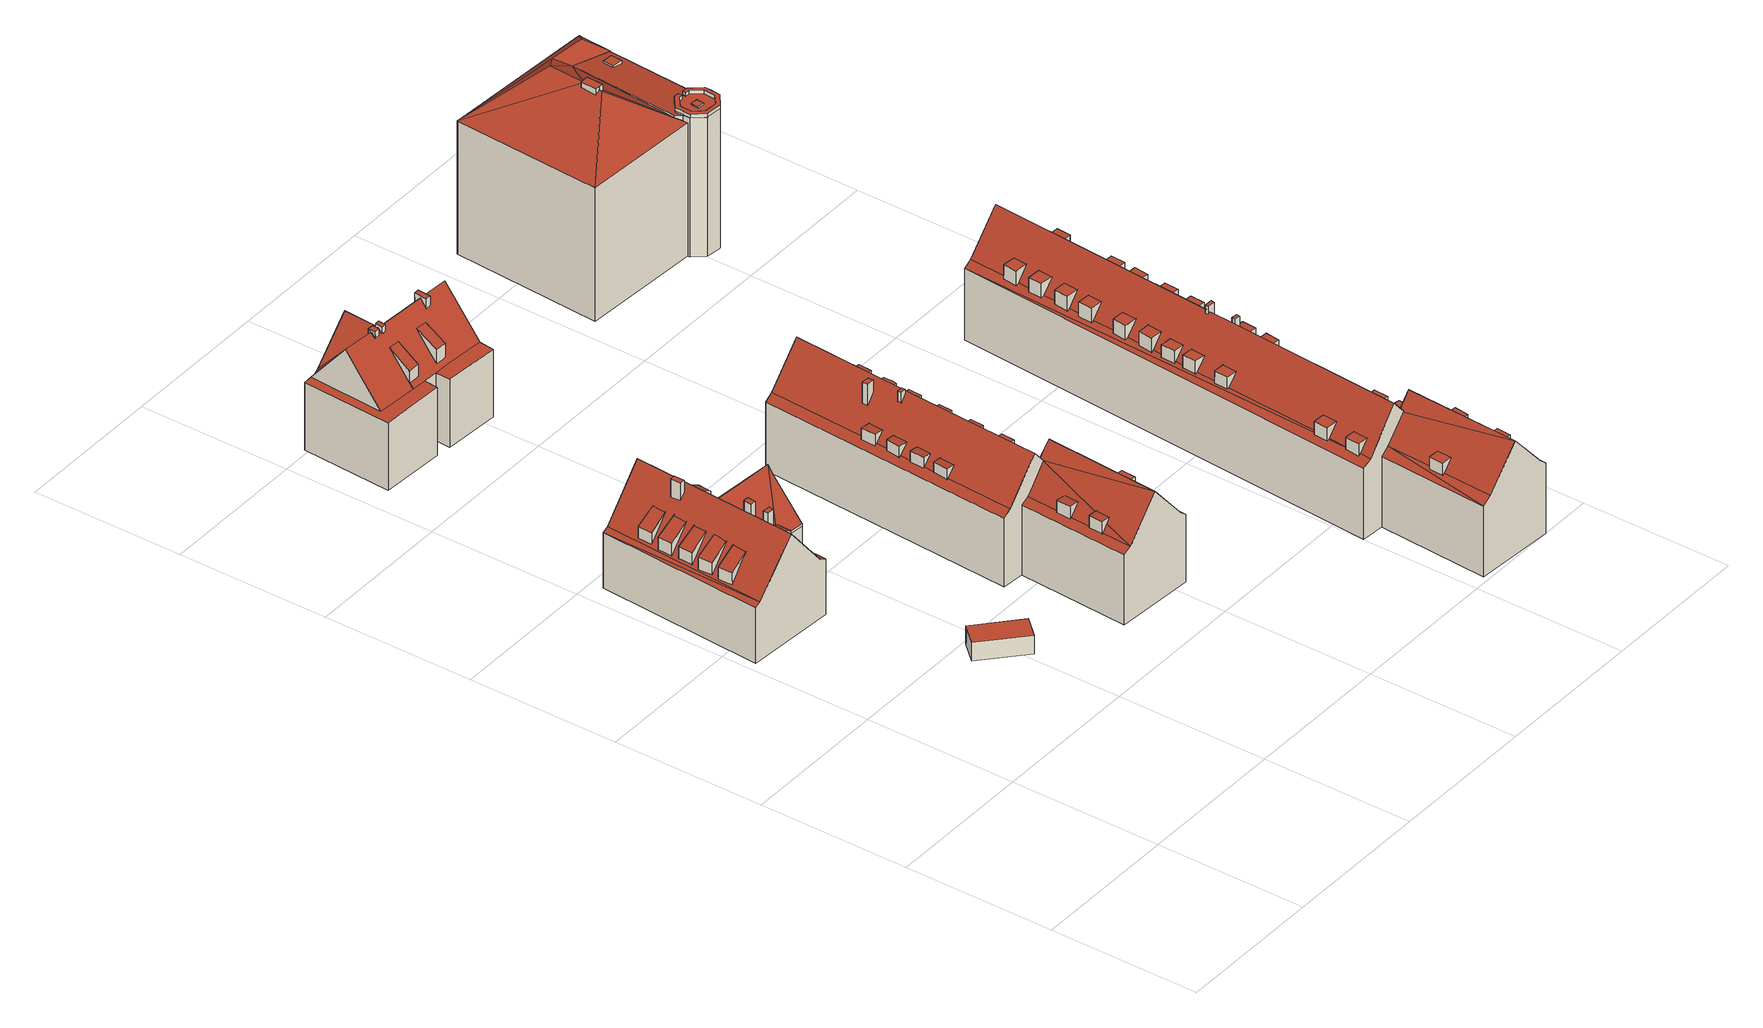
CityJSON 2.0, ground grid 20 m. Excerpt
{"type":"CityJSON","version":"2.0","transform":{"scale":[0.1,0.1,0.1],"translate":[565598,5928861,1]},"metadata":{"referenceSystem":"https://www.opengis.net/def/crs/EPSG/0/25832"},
"CityObjects":{
"building1":{"type":"Building","attributes":{"Grundfläche 2D":"299.742864","Grundhöhe NN":"2.376"},"children":["building1-1","building1-2","building1-3","building1-4","building1-5","building1-6","building1-7","building1-8","building1-9","building1-10","building1-11"],"geometry":[{"type":"Solid","lod":"3","boundaries":[[[[0,1,2,3,4,5,6]],[[3,2,7,8]],[[9,10,8]],[[8,10,11,12,3]],[[13,14,15]],[[16,17,14,13,18,19]],[[20,21,22,23]],[[20,24,25,26,21]],[[19,7,2,1,26,25,24,20,27,28,29,14,17,16]],[[30,29,28,27,31]],[[32,30,31]],[[33,30,32]],[[34,22,21,6,5,4]],[[1,0,6,21,26]],[[9,8,7,19,18]],[[18,13,35,11,10,9]],[[12,11,35,34,4,3]],[[13,15,36,37]],[[35,13,37,38]],[[34,35,38,39]],[[22,34,39,40]],[[23,22,40,41]],[[32,31,27,20,23,41,42]],[[33,32,42,43]],[[15,14,29,30,33,43,36]],[[37,36,43,42,41,40,39,38]]]],"semantics":{"surfaces":[{"type":"RoofSurface"},{"type":"WallSurface"},{"type":"GroundSurface"}],"values":[[0,0,0,0,0,0,0,0,0,0,0,0,1,1,1,1,1,1,1,1,1,1,1,1,1,2]]}}]},
"building1-1":{"type":"BuildingInstallation","parents":["building1"],"geometry":[{"type":"MultiSurface","lod":"3","boundaries":[[[44,45,46,47,48]],[[49,50,47,46]],[[48,47,50]],[[46,45,51,49]]],"semantics":{"surfaces":[{"type":"RoofSurface"},{"type":"WallSurface"}],"values":[0,1,1,1]}}]},
"building1-2":{"type":"BuildingInstallation","parents":["building1"],"geometry":[{"type":"MultiSurface","lod":"3","boundaries":[[[52,53,54,55]],[[56,57,55,54]],[[52,55,57,58]],[[53,52,58,59]],[[59,56,54,53]]],"semantics":{"surfaces":[{"type":"RoofSurface"},{"type":"WallSurface"}],"values":[0,1,1,1,1]}}]},
"building1-3":{"type":"BuildingInstallation","parents":["building1"],"geometry":[{"type":"MultiSurface","lod":"3","boundaries":[[[60,61,62,63]],[[61,60,64,65]],[[62,61,65,66]],[[63,62,66,67]],[[60,63,67,64]]],"semantics":{"surfaces":[{"type":"RoofSurface"},{"type":"WallSurface"}],"values":[0,1,1,1,1]}}]},
"building1-4":{"type":"BuildingInstallation","parents":["building1"],"geometry":[{"type":"MultiSurface","lod":"3","boundaries":[[[68,69,70,71]],[[71,70,72,73]],[[68,71,73,74]],[[69,68,74,75]],[[70,69,75,72]]],"semantics":{"surfaces":[{"type":"RoofSurface"},{"type":"WallSurface"}],"values":[0,1,1,1,1]}}]},
"building1-5":{"type":"BuildingInstallation","parents":["building1"],"geometry":[{"type":"MultiSurface","lod":"3","boundaries":[[[76,77,78,79,80]],[[16,81,76,80]],[[82,79,78,77,83,17]],[[82,16,80,79]]],"semantics":{"surfaces":[{"type":"RoofSurface"},{"type":"WallSurface"}],"values":[0,1,1,1]}}]},
"building1-6":{"type":"BuildingInstallation","parents":["building1"],"geometry":[{"type":"MultiSurface","lod":"3","boundaries":[[[84,85,86,87]],[[87,86,88,89]],[[87,89,84]],[[85,88,86]]],"semantics":{"surfaces":[{"type":"RoofSurface"},{"type":"WallSurface"}],"values":[0,1,1,1]}}]},
"building1-7":{"type":"BuildingInstallation","parents":["building1"],"geometry":[{"type":"MultiSurface","lod":"3","boundaries":[[[90,91,92,93]],[[94,95,91,90]],[[92,91,95,96]],[[90,93,94]]],"semantics":{"surfaces":[{"type":"RoofSurface"},{"type":"WallSurface"}],"values":[0,1,1,1]}}]},
"building1-8":{"type":"BuildingInstallation","parents":["building1"],"geometry":[{"type":"MultiSurface","lod":"3","boundaries":[[[97,98,99,100]],[[100,99,101,102]],[[100,102,97]],[[98,101,99]]],"semantics":{"surfaces":[{"type":"RoofSurface"},{"type":"WallSurface"}],"values":[0,1,1,1]}}]},
"building1-9":{"type":"BuildingInstallation","parents":["building1"],"geometry":[{"type":"MultiSurface","lod":"3","boundaries":[[[103,104,105,106]],[[106,105,107,108]],[[106,108,103]],[[104,107,105]]],"semantics":{"surfaces":[{"type":"RoofSurface"},{"type":"WallSurface"}],"values":[0,1,1,1]}}]},
"building1-10":{"type":"BuildingInstallation","parents":["building1"],"geometry":[{"type":"MultiSurface","lod":"3","boundaries":[[[109,110,111,112,113]],[[24,114,113,112,115]],[[25,116,111,110,109]],[[116,115,112,111]]],"semantics":{"surfaces":[{"type":"RoofSurface"},{"type":"WallSurface"}],"values":[0,1,1,1]}}]},
"building1-11":{"type":"BuildingInstallation","parents":["building1"],"geometry":[{"type":"MultiSurface","lod":"3","boundaries":[[[117,118,119,120]],[[117,120,121,122]],[[118,117,122,123]],[[119,118,123,124]],[[120,119,124,121]],[[122,121,124,123]]],"semantics":{"surfaces":[{"type":"RoofSurface"},{"type":"WallSurface"},{"type":"OuterCeilingSurface"}],"values":[0,1,1,1,1,2]}}]},
"building2":{"type":"Building","attributes":{"Grundfläche 2D":"23.024992","Grundhöhe NN":"2.230"},"geometry":[{"type":"Solid","lod":"3","boundaries":[[[[125,126,127,128,129]],[[130,131,132,127,126,125]],[[132,133,128,127]],[[133,134,129,128]],[[134,130,125,129]],[[132,131,130,134,133]]]],"semantics":{"surfaces":[{"type":"RoofSurface"},{"type":"WallSurface"},{"type":"GroundSurface"}],"values":[[0,1,1,1,1,2]]}}]},
"building3":{"type":"Building","attributes":{"Grundfläche 2D":"215.926246","Grundhöhe NN":"2.482"},"children":["building3-1","building3-2","building3-3","building3-4","building3-5"],"geometry":[{"type":"MultiSurface","lod":"3","boundaries":[[[135,136,137]],[[138,139,135]],[[140,141,142,136,135,139,143]],[[144,136,142]],[[143,139,145,146]],[[147,139,138,148,149]],[[148,150,151,152,153,149]],[[154,155,150]],[[155,156,150]],[[157,151,150,156,158]],[[159,155,154]],[[151,160,161,152]],[[161,160,162]],[[151,157,163,160]],[[164,165,156]],[[166,167,146,145,168,169,170,171,162,160,172,173,164,156,155,174,175,176,177,178,179,136,144],[180,181,182,183,184,185,186,187,188,180,175],[189,190,191,192,193,194]],[[178,177,195,196,179]],[[175,174,159,197,198,199,176]],[[182,200,201,170]],[[202,159,154,150,148,138,135,137,203]],[[159,174,155]],[[137,136,179]],[[204,205,197,159,202,203,137,206,207]],[[198,197,205,208]],[[199,198,208,209]],[[176,199,209,210]],[[177,176,210,211]],[[195,177,211,212]],[[196,195,212,213]],[[137,179,214,206]],[[179,196,213,214]],[[208,205,204,207,206,214,213,212,211,210,209]]],"semantics":{"surfaces":[{"type":"RoofSurface"},{"type":"WallSurface"},{"type":"GroundSurface"}],"values":[0,0,0,0,0,0,0,0,0,0,0,0,0,0,0,0,0,0,1,1,1,1,1,1,1,1,1,1,1,1,1,2]}}]},
"building3-1":{"type":"BuildingInstallation","parents":["building3"],"geometry":[{"type":"MultiSurface","lod":"3","boundaries":[[[193,192,215,216]],[[194,216,215,190,189]],[[194,193,216]],[[215,192,191,190]]],"semantics":{"surfaces":[{"type":"RoofSurface"},{"type":"WallSurface"}],"values":[0,1,1,1]}}]},
"building3-2":{"type":"BuildingInstallation","parents":["building3"],"geometry":[{"type":"MultiSurface","lod":"3","boundaries":[[[184,183,182,181,217,218,186,185]],[[188,187,218,217,180]],[[187,186,218]],[[181,180,217]]],"semantics":{"surfaces":[{"type":"RoofSurface"},{"type":"WallSurface"}],"values":[0,1,1,1]}}]},
"building3-3":{"type":"BuildingInstallation","parents":["building3"],"geometry":[{"type":"MultiSurface","lod":"3","boundaries":[[[219,220,221,222,223]],[[161,162,171,221,220,153,152]],[[169,168,223,222,221,171,170]],[[223,168,145]],[[147,219,223,145,139]],[[153,220,219,147,149]]],"semantics":{"surfaces":[{"type":"RoofSurface"},{"type":"WallSurface"}],"values":[0,1,1,1,1,1]}}]},
"building3-4":{"type":"BuildingInstallation","parents":["building3"],"geometry":[{"type":"MultiSurface","lod":"3","boundaries":[[[224,225,226,227]],[[146,167,227,226,140,143]],[[224,227,167,166]],[[142,141,225,224,166,144]],[[226,225,141,140]]],"semantics":{"surfaces":[{"type":"RoofSurface"},{"type":"WallSurface"}],"values":[0,1,1,1,1]}}]},
"building3-5":{"type":"BuildingInstallation","parents":["building3"],"geometry":[{"type":"MultiSurface","lod":"3","boundaries":[[[228,229,230,231]],[[230,158,156]],[[164,231,230,156,165]],[[172,228,231,164,173]],[[163,229,228,172,160]],[[158,230,229,163,157]]],"semantics":{"surfaces":[{"type":"RoofSurface"},{"type":"WallSurface"}],"values":[0,1,1,1,1,1]}}]},
"building4":{"type":"Building","attributes":{"Grundfläche 2D":"526.932603","Grundhöhe NN":"2.087"},"children":["building4-1","building4-2","building4-3","building4-4","building4-5","building4-6","building4-7","building4-8","building4-9","building4-10","building4-11","building4-12","building4-13","building4-14","building4-15"],"geometry":[{"type":"MultiSurface","lod":"3","boundaries":[[[232,233,234,235,236,237,238,239,240,241,242,243]],[[240,239,238,237,236,235,234,233,232,243,244,245,246]],[[244,247,248,245]],[[249,245,248]],[[250,245,249]],[[251,252,253,254,255,246,245]],[[256,257,258,259,251,245,250,260]],[[250,261,262]],[[259,258,257,256,260,250,262,251]],[[253,252,262,255,254]],[[262,252,251]],[[263,264,265,266,267,268]],[[266,265,264,269,270,271,267]],[[270,272,248,247,271]],[[273,274,275,271,247]],[[247,276,277,278,279,280,275,274,273]],[[280,279,278,277,276,281,282,275]],[[242,241,283,284]],[[276,247,244,243,242,284,285,281]],[[286,262,261,287]],[[241,240,246,255,262,286,283]],[[263,268,288,289]],[[287,261,250,249,248,272,270,269,264,263,289]],[[282,281,285,290]],[[268,267,271,275,282,290,288]],[[286,287,289,288,290,285,284,283],[291,292,287]]],"semantics":{"surfaces":[{"type":"RoofSurface"},{"type":"WallSurface"},{"type":"GroundSurface"}],"values":[0,0,0,0,0,0,0,0,0,0,0,0,0,0,0,0,0,1,1,1,1,1,1,1,1,2]}}]},
"building4-1":{"type":"BuildingInstallation","parents":["building4"],"geometry":[{"type":"MultiSurface","lod":"3","boundaries":[[[293,294,295,296,297]],[[298,299,295,294]],[[297,296,295,299,232]],[[233,298,294,293]]],"semantics":{"surfaces":[{"type":"RoofSurface"},{"type":"WallSurface"}],"values":[0,1,1,1]}}]},
"building4-2":{"type":"BuildingInstallation","parents":["building4"],"geometry":[{"type":"MultiSurface","lod":"3","boundaries":[[[300,301,302,303,304]],[[305,306,307,303,302,301]],[[304,303,307,308,309]],[[309,310,300,304]],[[310,305,301,300]]],"semantics":{"surfaces":[{"type":"RoofSurface"},{"type":"WallSurface"}],"values":[0,1,1,1,1]}}]},
"building4-3":{"type":"BuildingInstallation","parents":["building4"],"geometry":[{"type":"MultiSurface","lod":"3","boundaries":[[[311,312,313,314,315]],[[311,315,316,254]],[[314,313,312,253,317]],[[315,314,317,316]]],"semantics":{"surfaces":[{"type":"RoofSurface"},{"type":"WallSurface"}],"values":[0,1,1,1]}}]},
"building4-4":{"type":"BuildingInstallation","parents":["building4"],"geometry":[{"type":"MultiSurface","lod":"3","boundaries":[[[318,319,320,321,322]],[[323,256,318,322,321]],[[320,319,260,324]],[[324,323,321,320]]],"semantics":{"surfaces":[{"type":"RoofSurface"},{"type":"WallSurface"}],"values":[0,1,1,1]}}]},
"building4-5":{"type":"BuildingInstallation","parents":["building4"],"geometry":[{"type":"MultiSurface","lod":"3","boundaries":[[[325,326,327,328,329,330]],[[327,326,331]],[[329,328,259]],[[259,251,330,329]],[[251,252,331,326,325,330]]],"semantics":{"surfaces":[{"type":"RoofSurface"},{"type":"WallSurface"}],"values":[0,1,1,1,1]}}]},
"building4-6":{"type":"BuildingInstallation","parents":["building4"],"geometry":[{"type":"MultiSurface","lod":"3","boundaries":[[[332,333,334,335,336]],[[337,338,335,334]],[[336,335,338,238]],[[337,334,333,332,239]]],"semantics":{"surfaces":[{"type":"RoofSurface"},{"type":"WallSurface"}],"values":[0,1,1,1]}}]},
"building4-7":{"type":"BuildingInstallation","parents":["building4"],"geometry":[{"type":"MultiSurface","lod":"3","boundaries":[[[339,340,341,342]],[[342,341,343,344]],[[339,342,344,345]],[[340,339,345,346]],[[341,340,346,343]]],"semantics":{"surfaces":[{"type":"RoofSurface"},{"type":"WallSurface"}],"values":[0,1,1,1,1]}}]},
"building4-8":{"type":"BuildingInstallation","parents":["building4"],"geometry":[{"type":"MultiSurface","lod":"3","boundaries":[[[347,348,349,350]],[[348,351,349]],[[350,352,347]],[[348,347,352,351]]],"semantics":{"surfaces":[{"type":"RoofSurface"},{"type":"WallSurface"}],"values":[0,1,1,1]}}]},
"building4-9":{"type":"BuildingInstallation","parents":["building4"],"geometry":[{"type":"MultiSurface","lod":"3","boundaries":[[[353,354,355,356]],[[357,258,353,356]],[[355,354,257,358]],[[358,357,356,355]]],"semantics":{"surfaces":[{"type":"RoofSurface"},{"type":"WallSurface"}],"values":[0,1,1,1]}}]},
"building4-10":{"type":"BuildingInstallation","parents":["building4"],"geometry":[{"type":"MultiSurface","lod":"3","boundaries":[[[359,360,361,362,363,364]],[[365,366,362,361]],[[364,363,362,366,234]],[[235,365,361,360,359]]],"semantics":{"surfaces":[{"type":"RoofSurface"},{"type":"WallSurface"}],"values":[0,1,1,1]}}]},
"building4-11":{"type":"BuildingInstallation","parents":["building4"],"geometry":[{"type":"MultiSurface","lod":"3","boundaries":[[[367,368,369,370]],[[371,372,369,368]],[[370,369,372,236]],[[368,367,237,371]]],"semantics":{"surfaces":[{"type":"RoofSurface"},{"type":"WallSurface"}],"values":[0,1,1,1]}}]},
"building4-12":{"type":"BuildingInstallation","parents":["building4"],"geometry":[{"type":"MultiSurface","lod":"3","boundaries":[[[373,374,375,376]],[[374,377,375]],[[376,378,373]],[[374,373,378,377]]],"semantics":{"surfaces":[{"type":"RoofSurface"},{"type":"WallSurface"}],"values":[0,1,1,1]}}]},
"building4-13":{"type":"BuildingInstallation","parents":["building4"],"geometry":[{"type":"MultiSurface","lod":"3","boundaries":[[[379,380,381,382,383,384]],[[380,379,385,386]],[[382,381,380,386,278]],[[379,384,383,277,385]]],"semantics":{"surfaces":[{"type":"RoofSurface"},{"type":"WallSurface"}],"values":[0,1,1,1]}}]},
"building4-14":{"type":"BuildingInstallation","parents":["building4"],"geometry":[{"type":"MultiSurface","lod":"3","boundaries":[[[387,388,389,390,391]],[[265,392,391,390,393]],[[394,266,395,389,388,387]],[[395,393,390,389]]],"semantics":{"surfaces":[{"type":"RoofSurface"},{"type":"WallSurface"}],"values":[0,1,1,1]}}]},
"building4-15":{"type":"BuildingInstallation","parents":["building4"],"geometry":[{"type":"MultiSurface","lod":"3","boundaries":[[[396,397,398,399,400,401,402]],[[403,404,400,399]],[[274,396,402,401,400,404,280]],[[403,399,398,397,273,279]]],"semantics":{"surfaces":[{"type":"RoofSurface"},{"type":"WallSurface"}],"values":[0,1,1,1]}}]},
"building5":{"type":"Building","attributes":{"Grundfläche 2D":"779.261739","Grundhöhe NN":"1.734"},"children":["building5-1","building5-2","building5-3","building5-4","building5-5","building5-6","building5-7","building5-8","building5-9","building5-10","building5-11","building5-12","building5-13","building5-14","building5-15","building5-16","building5-17","building5-18","building5-19","building5-20","building5-21","building5-22","building5-23","building5-24","building5-25"],"geometry":[{"type":"Solid","lod":"3","boundaries":[[[[405,406,405,407,408,409,410,411,412]],[[408,407,405,406,413,414,415,416,417,418,419,420,421,422,423,424,425,426,427,428,429,430,431,432,433,410,409]],[[434,435,436,433,432,431,430,429,428,427,426,425,424,423,422,421,420,419,418,417,416,415,414,413,406,405,412,437,438]],[[437,439,440,438]],[[441,438,440]],[[434,438,441,442,443,444,445,446,447,448,449,450,451,452,453,454,455,456,457,458,459,460,461,462,463,436,435]],[[457,456,455,454,453,452,451,450,449,448,447,446,445,444,464,465,466]],[[462,461,460,459,458,466,467,463]],[[466,458,457]],[[466,465,468,463,467]],[[469,470,471]],[[472,473,474,475,470,469,476]],[[475,474,473,472,476,477,478,479,470]],[[480,481,482,479,478,442]],[[483,484,485,479,482,486]],[[487,488,486]],[[483,486,488,485,484]],[[411,410,489,490]],[[486,482,439,437,412,411,490,491,487]],[[439,482,481,440]],[[440,481,480,441]],[[480,442,441]],[[468,465,464,492,493]],[[410,433,436,463,468,493,489]],[[469,471,494,495]],[[444,443,442,478,477,476,469,495,492,464]],[[488,487,491,496]],[[494,471,470,479,485,488,496,497]],[[491,490,489,493,492,495,494,497,496]]]],"semantics":{"surfaces":[{"type":"RoofSurface"},{"type":"WallSurface"},{"type":"GroundSurface"}],"values":[[0,0,0,0,0,0,0,0,0,0,0,0,0,0,0,0,0,1,1,1,1,1,1,1,1,1,1,1,2]]}}]},
"building5-1":{"type":"BuildingInstallation","parents":["building5"],"geometry":[{"type":"MultiSurface","lod":"3","boundaries":[[[498,499,500,501,502]],[[503,504,501,500]],[[502,501,504,417]],[[503,500,499,498,418]]],"semantics":{"surfaces":[{"type":"RoofSurface"},{"type":"WallSurface"}],"values":[0,1,1,1]}}]},
"building5-2":{"type":"BuildingInstallation","parents":["building5"],"geometry":[{"type":"MultiSurface","lod":"3","boundaries":[[[505,506,507,508,509]],[[510,511,508,507]],[[511,415,505,509,508]],[[507,506,416,510]]],"semantics":{"surfaces":[{"type":"RoofSurface"},{"type":"WallSurface"}],"values":[0,1,1,1]}}]},
"building5-3":{"type":"BuildingInstallation","parents":["building5"],"geometry":[{"type":"MultiSurface","lod":"3","boundaries":[[[512,513,514,515,516]],[[517,514,513,512,518,435]],[[517,519,515,514]],[[515,519,434,520,516]],[[520,518,512,516]]],"semantics":{"surfaces":[{"type":"RoofSurface"},{"type":"WallSurface"}],"values":[0,1,1,1,1]}}]},
"building5-4":{"type":"BuildingInstallation","parents":["building5"],"geometry":[{"type":"MultiSurface","lod":"3","boundaries":[[[521,522,523,524,525]],[[526,527,524,523]],[[525,524,527,419]],[[420,526,523,522,521]]],"semantics":{"surfaces":[{"type":"RoofSurface"},{"type":"WallSurface"}],"values":[0,1,1,1]}}]},
"building5-5":{"type":"BuildingInstallation","parents":["building5"],"geometry":[{"type":"MultiSurface","lod":"3","boundaries":[[[528,529,530,531,532,533]],[[534,535,532,531]],[[535,405,528,533,532]],[[407,534,531,530,529,406]]],"semantics":{"surfaces":[{"type":"RoofSurface"},{"type":"WallSurface"}],"values":[0,1,1,1]}}]},
"building5-6":{"type":"BuildingInstallation","parents":["building5"],"geometry":[{"type":"MultiSurface","lod":"3","boundaries":[[[536,537,538,539,540,541]],[[540,539,542,543]],[[536,541,540,543,423]],[[539,538,537,424,542]]],"semantics":{"surfaces":[{"type":"RoofSurface"},{"type":"WallSurface"}],"values":[0,1,1,1]}}]},
"building5-7":{"type":"BuildingInstallation","parents":["building5"],"geometry":[{"type":"MultiSurface","lod":"3","boundaries":[[[544,545,546,547,548]],[[549,544,548,547,550,446]],[[445,551,546,545,552]],[[551,550,547,546]]],"semantics":{"surfaces":[{"type":"RoofSurface"},{"type":"WallSurface"}],"values":[0,1,1,1]}}]},
"building5-8":{"type":"BuildingInstallation","parents":["building5"],"geometry":[{"type":"MultiSurface","lod":"3","boundaries":[[[553,554,555,556]],[[557,558,556,555]],[[553,556,558,559]],[[559,560,554,553]],[[555,554,560,557]]],"semantics":{"surfaces":[{"type":"RoofSurface"},{"type":"WallSurface"}],"values":[0,1,1,1,1]}}]},
"building5-9":{"type":"BuildingInstallation","parents":["building5"],"geometry":[{"type":"MultiSurface","lod":"3","boundaries":[[[561,562,563,564,565,566]],[[567,568,565,564]],[[408,413,566,565,568]],[[414,409,567,564,563,562,561]]],"semantics":{"surfaces":[{"type":"RoofSurface"},{"type":"WallSurface"}],"values":[0,1,1,1]}}]},
"building5-10":{"type":"BuildingInstallation","parents":["building5"],"geometry":[{"type":"MultiSurface","lod":"3","boundaries":[[[569,570,571,572,573,574]],[[569,574,573,575,452]],[[572,571,570,451,576]],[[573,572,576,575]]],"semantics":{"surfaces":[{"type":"RoofSurface"},{"type":"WallSurface"}],"values":[0,1,1,1]}}]},
"building5-11":{"type":"BuildingInstallation","parents":["building5"],"geometry":[{"type":"MultiSurface","lod":"3","boundaries":[[[577,578,579,580,581]],[[577,581,580,582,450]],[[579,578,449,583]],[[580,579,583,582]]],"semantics":{"surfaces":[{"type":"RoofSurface"},{"type":"WallSurface"}],"values":[0,1,1,1]}}]},
"building5-12":{"type":"BuildingInstallation","parents":["building5"],"geometry":[{"type":"MultiSurface","lod":"3","boundaries":[[[584,585,586,587,588,589]],[[584,589,588,590,460]],[[587,586,585,459,591]],[[588,587,591,590]]],"semantics":{"surfaces":[{"type":"RoofSurface"},{"type":"WallSurface"}],"values":[0,1,1,1]}}]},
"building5-13":{"type":"BuildingInstallation","parents":["building5"],"geometry":[{"type":"MultiSurface","lod":"3","boundaries":[[[592,593,594,595,596,597,598]],[[467,462,593,592,598]],[[461,466,596,595,594]],[[597,596,466,599]],[[599,467,598,597]]],"semantics":{"surfaces":[{"type":"RoofSurface"},{"type":"WallSurface"}],"values":[0,1,1,1,1]}}]},
"building5-14":{"type":"BuildingInstallation","parents":["building5"],"geometry":[{"type":"MultiSurface","lod":"3","boundaries":[[[600,601,602,603]],[[604,605,602,601]],[[603,602,605,425]],[[601,600,426,604]]],"semantics":{"surfaces":[{"type":"RoofSurface"},{"type":"WallSurface"}],"values":[0,1,1,1]}}]},
"building5-15":{"type":"BuildingInstallation","parents":["building5"],"geometry":[{"type":"MultiSurface","lod":"3","boundaries":[[[606,607,608,609]],[[609,608,610,458]],[[607,606,457,611]],[[611,610,608,607]]],"semantics":{"surfaces":[{"type":"RoofSurface"},{"type":"WallSurface"}],"values":[0,1,1,1]}}]},
"building5-16":{"type":"BuildingInstallation","parents":["building5"],"geometry":[{"type":"MultiSurface","lod":"3","boundaries":[[[612,613,614,615]],[[448,615,614,616]],[[617,613,612,618,447]],[[617,616,614,613]]],"semantics":{"surfaces":[{"type":"RoofSurface"},{"type":"WallSurface"}],"values":[0,1,1,1]}}]},
"building5-17":{"type":"BuildingInstallation","parents":["building5"],"geometry":[{"type":"MultiSurface","lod":"3","boundaries":[[[619,620,621,622]],[[623,624,621,620]],[[622,621,624,427]],[[620,619,428,623]]],"semantics":{"surfaces":[{"type":"RoofSurface"},{"type":"WallSurface"}],"values":[0,1,1,1]}}]},
"building5-18":{"type":"BuildingInstallation","parents":["building5"],"geometry":[{"type":"MultiSurface","lod":"3","boundaries":[[[625,626,627,628,629]],[[625,629,630,454]],[[628,627,626,453,631]],[[629,628,631,630]]],"semantics":{"surfaces":[{"type":"RoofSurface"},{"type":"WallSurface"}],"values":[0,1,1,1]}}]},
"building5-19":{"type":"BuildingInstallation","parents":["building5"],"geometry":[{"type":"MultiSurface","lod":"3","boundaries":[[[632,633,634,635]],[[636,637,634,633]],[[429,635,634,637]],[[633,632,430,636]]],"semantics":{"surfaces":[{"type":"RoofSurface"},{"type":"WallSurface"}],"values":[0,1,1,1]}}]},
"building5-20":{"type":"BuildingInstallation","parents":["building5"],"geometry":[{"type":"MultiSurface","lod":"3","boundaries":[[[638,639,640,641,642]],[[643,644,641,640]],[[638,642,641,644,421]],[[640,639,422,643]]],"semantics":{"surfaces":[{"type":"RoofSurface"},{"type":"WallSurface"}],"values":[0,1,1,1]}}]},
"building5-21":{"type":"BuildingInstallation","parents":["building5"],"geometry":[{"type":"MultiSurface","lod":"3","boundaries":[[[645,646,647,648,649,650]],[[645,650,649,651,456]],[[648,647,646,455,652]],[[649,648,652,651]]],"semantics":{"surfaces":[{"type":"RoofSurface"},{"type":"WallSurface"}],"values":[0,1,1,1]}}]},
"building5-22":{"type":"BuildingInstallation","parents":["building5"],"geometry":[{"type":"MultiSurface","lod":"3","boundaries":[[[653,654,655,656,657]],[[658,431,653,657,656]],[[659,658,656,655]],[[655,654,432,659]]],"semantics":{"surfaces":[{"type":"RoofSurface"},{"type":"WallSurface"}],"values":[0,1,1,1]}}]},
"building5-23":{"type":"BuildingInstallation","parents":["building5"],"geometry":[{"type":"MultiSurface","lod":"3","boundaries":[[[660,661,662,663,664]],[[665,666,663,662]],[[484,664,663,666]],[[483,665,662,661,660]]],"semantics":{"surfaces":[{"type":"RoofSurface"},{"type":"WallSurface"}],"values":[0,1,1,1]}}]},
"building5-24":{"type":"BuildingInstallation","parents":["building5"],"geometry":[{"type":"MultiSurface","lod":"3","boundaries":[[[667,668,669,670,671]],[[672,474,673,667,671,670]],[[475,674,669,668,675]],[[674,672,670,669]]],"semantics":{"surfaces":[{"type":"RoofSurface"},{"type":"WallSurface"}],"values":[0,1,1,1]}}]},
"building5-25":{"type":"BuildingInstallation","parents":["building5"],"geometry":[{"type":"MultiSurface","lod":"3","boundaries":[[[676,677,678,679,680]],[[680,679,681,472]],[[682,678,677,676,473]],[[682,681,679,678]]],"semantics":{"surfaces":[{"type":"RoofSurface"},{"type":"WallSurface"}],"values":[0,1,1,1]}}]},
"building6":{"type":"Building","attributes":{"Grundfläche 2D":"425.407714","Grundhöhe NN":"2.491"},"children":["building6-1","building6-2","building6-3","building6-4"],"geometry":[{"type":"Solid","lod":"3","boundaries":[[[[683,684,685,686,687,688,689,690,691,692,693,694,695,696,697,698,699,700,701,702]],[[703,704,705,706,707,708,709,710]],[[710,709,683,703]],[[683,711,712,713]],[[683,714,703]],[[683,713,714]],[[715,716,712,711]],[[716,717,713,712]],[[717,718,705,704,703,719,703]],[[703,714,717]],[[714,713,717]],[[706,705,718]],[[720,721,722,723,724,725,726,727,728,729,730,731,732,733,734,735,736,737,738,739,740,741,742,743,744]],[[709,684,683]],[[684,709,708,685]],[[702,701,700,745,746]],[[702,711,683]],[[716,715,711,702,746,747,748]],[[717,716,748,749]],[[718,717,749,750]],[[706,718,750,751]],[[721,720,744,694,693,692]],[[722,721,692,691,690]],[[687,724,723,722,690,689,688]],[[708,707,706,751,752,753,730,729,728,727,726,725,724,687,686,685]],[[754,732,731,730,753,755]],[[756,734,733,732,754,757]],[[758,736,735,734,756,759]],[[760,761,745,700,740,739,738,737,736,758,762]],[[698,741,740,700,699]],[[742,741,698,697,696]],[[742,696,695,743]],[[743,695,694,744]],[[752,751,750,749,748,747,746,745,761,760,762,758,759,756,757,754,755,753]]]],"semantics":{"surfaces":[{"type":"RoofSurface"},{"type":"WallSurface"},{"type":"GroundSurface"}],"values":[[0,0,0,0,0,0,0,0,0,0,0,0,0,1,1,1,1,1,1,1,1,1,1,1,1,1,1,1,1,1,1,1,1,2]]}}]},
"building6-1":{"type":"BuildingInstallation","parents":["building6"],"geometry":[{"type":"MultiSurface","lod":"3","boundaries":[[[763,764,765,766]],[[766,765,767,768]],[[763,766,768,769]],[[764,763,769,770]],[[765,764,770,767]]],"semantics":{"surfaces":[{"type":"RoofSurface"},{"type":"WallSurface"}],"values":[0,1,1,1,1]}}]},
"building6-2":{"type":"BuildingInstallation","parents":["building6"],"geometry":[{"type":"MultiSurface","lod":"3","boundaries":[[[771,772,773,774,775,776]],[[777,703,773,772]],[[703,778,774,773]],[[779,775,774,778,719]],[[775,779,704,776]],[[771,776,704,780]],[[710,777,772,771,780]]],"semantics":{"surfaces":[{"type":"RoofSurface"},{"type":"WallSurface"}],"values":[0,1,1,1,1,1,1]}}]},
"building6-3":{"type":"BuildingInstallation","parents":["building6"],"geometry":[{"type":"MultiSurface","lod":"3","boundaries":[[[781,782,783,784]],[[783,782,785,786]],[[784,783,786,787]],[[781,784,787,788]],[[782,781,788,785]]],"semantics":{"surfaces":[{"type":"RoofSurface"},{"type":"WallSurface"}],"values":[0,1,1,1,1]}}]},
"building6-4":{"type":"BuildingInstallation","parents":["building6"],"geometry":[{"type":"MultiSurface","lod":"3","boundaries":[[[789,790,791,792,793,794,795,796,797,798,799,800,801,802,803,804,805,806,807,808,809,810,811,812,813,814,815,816,817,818,819,820,821,822,823,824]],[[825,826,744,720,721,802,801,800,799,798]],[[721,722,803,802]],[[722,723,724,805,804,803]],[[724,725,726,727,728,729,730,811,810,809,808,807,806,805]],[[730,731,732,813,812,811]],[[732,733,734,815,814,813]],[[734,735,736,817,816,815]],[[736,737,738,739,740,821,820,819,818,817]],[[740,741,822,821]],[[741,742,823,822]],[[742,743,827,789,824,823]],[[790,789,827,828]],[[791,790,828,829]],[[829,830,792,791]],[[793,792,830,831]],[[794,793,831,832]],[[832,833,795,794]],[[833,834,796,795]],[[834,835,797,796]],[[798,797,835,825]]],"semantics":{"surfaces":[{"type":"RoofSurface"},{"type":"WallSurface"}],"values":[0,1,1,1,1,1,1,1,1,1,1,1,1,1,1,1,1,1,1,1,1]}}]}
},
"vertices":[
[126,707,97],[101,686,124],[79,664,151],[164,657,151],[168,708,93],[137,710,93],[130,710,93],[99,638,123],[121,613,97],[123,610,93],[130,610,93],[161,607,93],[163,649,141],[130,610,90],[117,550,94],[126,549,90],[121,611,94],[120,594,94],[123,610,92],[121,613,94],[130,772,94],[130,710,92],[137,710,90],[141,771,90],[128,727,94],[127,709,94],[126,707,94],[80,775,158],[73,665,158],[66,553,158],[13,557,94],[28,778,94],[20,778,90],[5,557,90],[168,708,90],[161,607,90],[126,549,14],[130,610,14],[161,607,14],[168,708,14],[137,710,14],[141,771,14],[20,778,14],[5,557,14],
[52,718,128],[53,733,128],[27,735,113],[26,716,113],[52,715,128],[27,735,96],[26,716,96],[46,734,119],
[76,615,166],[83,615,166],[84,626,166],[77,626,166],[84,626,142],[77,626,150],[76,615,150],[83,615,141],
[62,716,166],[62,703,166],[68,702,166],[69,716,166],[62,716,141],[62,703,141],[68,702,149],[69,716,149],
[84,591,165],[85,597,165],[75,598,165],[75,592,165],[75,598,150],[75,592,150],[84,591,138],[85,597,138],
[91,612,131],[89,595,132],[120,594,113],[121,594,113],[121,611,113],[93,612,129],[121,594,93],[100,595,119],
[47,656,128],[49,674,128],[23,676,113],[22,657,113],[23,676,96],[22,657,96],
[18,618,113],[18,599,113],[44,598,128],[45,617,128],[18,618,96],[18,599,96],[36,599,119],
[46,627,128],[47,645,129],[20,647,113],[20,628,113],[20,647,96],[20,628,96],
[50,685,128],[52,703,129],[24,705,113],[23,686,113],[24,705,95],[23,686,96],
[98,711,130],[127,709,114],[128,709,113],[130,727,113],[99,729,130],[107,728,120],[130,727,93],[128,709,93],
[163,649,52],[177,648,52],[178,665,52],[165,666,52],[165,666,50],[163,649,50],[177,648,50],[178,665,50],
[205,320,37],[226,343,37],[227,344,37],[175,392,37],[153,368,37],[205,320,12],[226,343,12],[227,344,12],[175,392,12],[153,368,12],
[154,1192,110],[212,1137,169],[215,1188,108],[153,1192,110],[104,1148,163],[170,1148,159],[177,1148,159],[177,1141,167],[170,1141,167],[177,1139,169],[103,1144,169],[170,1140,169],[104,1149,163],[103,1195,167],[100,1149,167],[56,1198,113],[95,1151,161],[97,1148,164],[98,1149,164],[51,1198,109],[42,1149,169],[85,1146,169],[92,1149,163],[86,1150,164],[45,1199,108],[92,1145,169],[97,1145,167],[97,1145,169],[93,1149,163],[85,1140,163],[85,1145,169],[176,1131,158],[169,1131,158],[103,1139,163],[102,1139,163],[99,1139,163],[97,1140,163],[92,1140,163],[86,1140,163],[38,1098,108],[94,1094,108],[114,1093,108],[133,1092,108],[156,1091,108],[209,1087,108],[94,1099,114],[96,1128,149],[98,1128,149],[100,1128,149],[105,1127,149],[107,1127,149],[111,1127,149],[110,1099,114],[95,1099,114],[151,1096,114],[142,1097,114],[142,1105,124],[143,1125,149],[158,1124,149],[157,1096,114],[132,1072,108],[207,1067,108],[33,1199,108],[26,1079,108],[112,1074,108],[98,1130,150],[99,1139,161],[153,1192,108],[154,1192,108],[153,1192,15],[33,1199,15],[215,1188,15],[154,1192,15],[26,1079,15],[112,1074,15],[114,1093,15],[133,1092,15],[132,1072,15],[207,1067,15],[209,1087,15],
[142,1097,133],[157,1096,133],
[94,1099,130],[110,1099,130],
[104,1149,172],[98,1149,172],[97,1140,172],[99,1139,172],[103,1139,172],
[176,1131,172],[177,1148,172],[170,1148,172],[169,1131,172],
[92,1140,172],[93,1149,172],[86,1150,172],[85,1140,172],
[303,511,113],[304,531,113],[305,545,113],[306,564,113],[307,579,113],[309,598,113],[310,614,113],[311,633,113],[319,765,113],[309,766,105],[288,422,105],[298,421,113],[341,419,165],[352,604,165],[362,762,165],[356,418,147],[356,423,147],[372,422,128],[385,420,113],[400,659,113],[400,660,113],[401,689,113],[403,707,113],[406,759,113],[390,501,113],[392,527,113],[393,545,113],[399,652,113],[389,483,113],[396,419,105],[415,759,105],[425,417,104],[415,417,113],[411,351,113],[409,332,113],[405,266,113],[415,265,104],[396,419,136],[372,422,165],[362,268,165],[356,423,148],[334,330,127],[329,311,122],[320,271,113],[329,419,113],[326,376,113],[325,357,113],[323,330,113],[322,311,113],[318,420,107],[309,272,107],[309,766,11],[288,422,11],[318,420,11],[415,759,11],[396,419,11],[415,265,11],[425,417,11],[309,272,11],[385,420,11],[372,422,11],
[316,530,126],[304,531,127],[302,511,127],[303,511,127],[314,510,126],[304,531,112],[302,511,112],
[333,643,168],[343,643,168],[343,647,168],[343,650,168],[333,651,168],[343,643,151],[343,647,151],[343,650,151],[343,650,150],[333,651,139],[333,643,139],
[390,707,127],[389,689,127],[401,689,127],[402,689,127],[403,707,127],[403,707,112],[402,689,112],
[378,502,127],[377,484,127],[390,483,127],[391,501,127],[390,501,127],[391,501,112],[390,483,112],
[400,660,127],[400,670,127],[388,671,127],[387,653,127],[399,652,127],[400,659,127],[400,670,113],
[322,633,126],[311,633,127],[308,634,127],[307,614,127],[321,613,126],[308,634,111],[307,614,111],
[350,604,168],[350,609,168],[343,609,168],[343,604,168],[343,609,153],[343,604,153],[350,604,162],[350,609,162],
[394,572,127],[395,590,127],[383,591,127],[382,573,127],[395,590,113],[394,572,113],
[380,546,127],[379,528,127],[392,527,127],[393,545,127],[393,545,112],[392,527,112],
[318,563,126],[306,564,127],[305,564,127],[304,545,127],[305,545,127],[316,544,126],[305,564,112],[304,545,112],
[320,597,126],[307,598,127],[305,579,127],[318,578,126],[307,598,111],[305,579,111],
[397,616,127],[398,634,127],[386,635,127],[385,617,127],[398,634,113],[397,616,113],
[324,376,129],[323,357,129],[325,357,129],[337,356,128],[338,375,128],[326,376,129],[324,376,112],[323,357,112],
[396,333,129],[409,332,129],[411,332,129],[412,351,129],[397,352,129],[400,351,126],[412,351,111],[401,333,123],[411,332,111],
[334,311,128],[335,330,128],[323,330,129],[322,330,129],[321,311,129],[322,311,129],[329,311,128],[322,330,112],[321,311,112],
[613,170,112],[614,189,112],[614,189,111],[615,215,111],[616,234,111],[643,737,105],[601,156,105],[612,155,112],[616,215,112],[618,234,112],[627,361,112],[628,380,112],[630,407,112],[631,426,112],[632,438,112],[633,456,112],[635,471,112],[636,490,112],[637,508,112],[639,527,112],[641,558,112],[642,577,112],[643,593,112],[645,612,112],[646,630,112],[647,649,112],[649,667,112],[650,686,112],[653,736,112],[673,422,164],[674,426,164],[696,733,164],[654,153,164],[671,385,164],[669,152,146],[669,157,146],[670,157,146],[670,157,145],[685,156,128],[699,155,112],[700,165,112],[701,184,112],[702,198,112],[704,217,112],[714,356,112],[715,375,112],[716,390,112],[717,409,112],[721,465,112],[723,484,112],[724,503,112],[725,522,112],[727,547,112],[729,566,112],[730,581,112],[731,600,112],[735,660,112],[737,679,112],[740,730,112],[708,154,106],[710,183,106],[736,660,111],[738,679,111],[749,729,106],[739,152,104],[721,1,112],[730,0,104],[727,125,112],[726,106,112],[724,64,112],[723,45,112],[728,153,112],[708,154,136],[685,156,164],[677,3,164],[670,157,144],[669,157,144],[669,152,144],[640,92,112],[639,73,112],[635,6,112],[643,154,112],[632,154,104],[623,7,104],[643,737,7],[601,156,7],[632,154,7],[708,154,7],[749,729,7],[730,0,7],[739,152,7],[623,7,7],[635,6,7],
[644,425,128],[631,426,128],[629,426,128],[628,408,128],[643,406,128],[629,426,110],[628,408,110],
[639,360,128],[641,379,128],[626,380,128],[625,362,128],[627,361,128],[626,380,111],[625,362,111],
[682,426,172],[674,426,172],[671,426,172],[671,422,172],[681,421,172],[671,426,161],[682,426,154],[671,422,161],[681,421,154],
[646,456,128],[633,456,128],[631,457,128],[630,438,128],[645,437,128],[631,457,110],[630,438,110],
[625,169,127],[627,188,127],[614,189,127],[612,189,127],[610,170,127],[613,170,127],[612,189,110],[610,170,110],
[652,507,130],[653,526,130],[639,527,130],[636,527,130],[634,509,130],[637,508,130],[636,527,110],[634,509,110],
[689,184,126],[688,166,126],[702,165,126],[704,183,126],[701,184,126],[696,184,118],[704,183,110],[702,165,110],[698,165,114],
[672,390,170],[672,385,170],[679,384,170],[680,389,170],[679,384,154],[680,389,154],[672,390,163],[672,385,163],
[630,233,128],[618,234,128],[616,234,128],[614,234,128],[613,215,128],[629,214,128],[614,234,110],[613,215,110],
[703,410,129],[701,391,129],[716,390,129],[717,390,129],[718,409,129],[717,409,129],[718,409,111],[717,390,111],
[700,376,129],[699,357,129],[714,356,129],[716,375,129],[715,375,129],[716,375,111],[714,356,111],
[716,601,129],[715,582,129],[730,581,129],[731,581,129],[732,600,129],[731,600,129],[732,600,111],[731,581,111],
[737,679,129],[722,680,129],[720,661,129],[735,660,129],[736,660,129],[737,660,129],[738,679,129],[737,660,111],
[657,576,130],[639,577,130],[638,558,130],[656,557,130],[639,577,110],[638,558,110],
[713,549,129],[728,547,129],[730,566,129],[714,567,129],[730,566,111],[728,547,111],
[690,199,126],[703,198,126],[704,217,126],[691,218,126],[704,217,111],[703,198,111],[694,199,122],
[659,611,130],[642,612,130],[640,593,130],[658,592,130],[642,612,110],[640,593,110],
[708,485,129],[707,466,129],[721,465,129],[722,465,129],[723,484,129],[723,484,111],[722,465,111],
[662,648,130],[644,649,130],[643,631,130],[661,629,130],[644,649,110],[643,631,110],
[649,470,130],[651,489,130],[634,490,130],[632,471,130],[635,471,130],[634,490,110],[632,471,110],
[711,523,129],[709,504,129],[724,503,129],[725,503,129],[726,522,129],[725,522,129],[726,522,111],[725,503,111],
[663,666,130],[665,684,130],[647,686,130],[645,667,130],[649,667,130],[645,667,110],[647,686,110],
[652,91,127],[640,92,127],[637,92,127],[636,73,127],[651,72,127],[637,92,110],[636,73,110],
[712,65,126],[711,46,126],[725,45,126],[726,64,126],[724,64,126],[726,64,110],[716,65,122],[725,45,110],[717,46,119],
[714,107,126],[726,106,126],[728,106,126],[730,125,126],[715,126,126],[730,125,109],[728,106,110],
[582,1233,206],[574,1086,206],[581,1079,204],[581,1087,204],[581,1090,204],[583,1091,204],[595,1101,203],[597,1103,202],[598,1103,202],[604,1103,201],[604,1102,201],[604,1100,201],[611,1100,200],[611,1102,200],[616,1102,200],[618,1101,199],[630,1087,197],[631,1086,197],[635,1157,197],[639,1222,197],[509,1163,256],[508,1141,256],[508,1138,256],[580,1072,198],[580,1078,198],[581,1079,198],[574,1086,203],[515,1157,251],[639,1222,198],[615,1244,219],[566,1248,219],[512,1212,256],[641,1259,198],[642,1267,198],[432,1281,198],[420,1082,198],[503,1158,252],[604,1102,206],[604,1103,206],[597,1103,206],[595,1101,206],[581,1090,206],[581,1087,206],[581,1079,206],[580,1078,206],[580,1072,206],[580,1071,206],[580,1069,206],[592,1055,206],[593,1054,206],[612,1052,206],[614,1052,206],[629,1064,206],[630,1065,206],[630,1068,206],[631,1077,206],[631,1084,206],[631,1086,206],[618,1101,206],[611,1102,206],[611,1100,206],[604,1100,206],[631,1086,15],[639,1222,15],[641,1259,15],[642,1267,15],[432,1281,15],[420,1082,15],[580,1072,15],[580,1071,15],[580,1069,15],[593,1054,15],[592,1055,15],[614,1052,15],[612,1052,15],[630,1065,15],[629,1064,15],[631,1077,15],[631,1084,15],[630,1068,15],
[626,1197,203],[627,1212,203],[613,1213,203],[612,1198,203],[613,1213,201],[612,1198,201],[626,1197,199],[627,1212,199],
[514,1141,260],[515,1163,260],[509,1163,260],[504,1163,260],[502,1142,260],[508,1141,260],[515,1163,251],[504,1163,252],[502,1142,252],[514,1141,251],
[610,1072,208],[610,1082,208],[601,1083,208],[600,1072,208],[610,1082,206],[601,1083,206],[600,1072,206],[610,1072,206],
[610,1097,211],[616,1097,211],[626,1084,211],[625,1068,211],[613,1058,211],[596,1059,211],[586,1071,211],[586,1087,211],[598,1097,211],[604,1097,211],[604,1098,211],[604,1100,211],[604,1102,211],[604,1103,211],[597,1103,211],[595,1101,211],[581,1090,211],[581,1087,211],[581,1079,211],[580,1078,211],[580,1072,211],[580,1071,211],[580,1069,211],[592,1055,211],[593,1054,211],[612,1052,211],[614,1052,211],[629,1064,211],[630,1065,211],[630,1068,211],[631,1077,211],[631,1084,211],[631,1086,211],[618,1101,211],[611,1102,211],[611,1100,211],[604,1097,206],[604,1098,206],[610,1097,206],[616,1097,206],[626,1084,206],[625,1068,206],[613,1058,206],[596,1059,206],[586,1071,206],[586,1087,206],[598,1097,206]
]}
